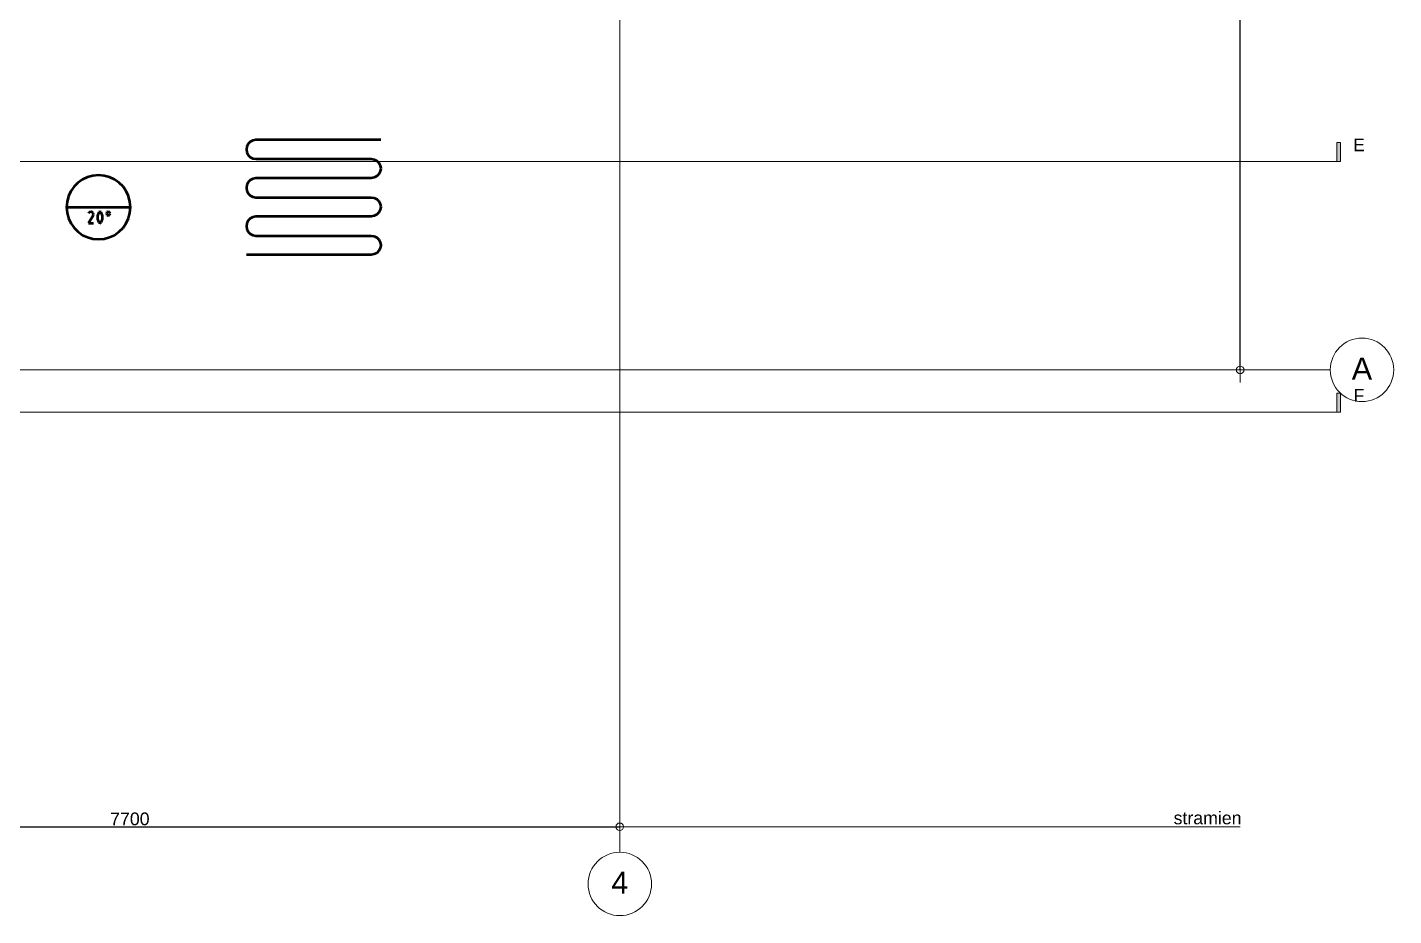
# Model space of a CAD drawing. Header units: metres. Extents: x -4.5 to 35.1, y -3.6 to 25.4.
# Drawn here: x 16.63 to 27.4, y -3.3 to 3.7 of the extents above; entities that cross this region are included whole.
import ezdxf

# ---------------------------------------------------------------- set-up
doc = ezdxf.new("R2010")
doc.units = ezdxf.units.M
doc.header["$PDMODE"] = 65
doc.layers.add('New_A Stramien', color=7, linetype='Continuous', lineweight=13)
doc.layers.add('Standard', color=7, linetype='Continuous', lineweight=25)
doc.styles.add('ARIAL', font='ARIAL.TTF')
doc.dimstyles.new('_DIMSTYLE_3', dxfattribs={"dimtxt": 0.1, "dimasz": 0.2, "dimexe": 0, "dimexo": 0, "dimgap": 0.05, "dimtad": 2, "dimdec": 0, "dimlfac": 1000, "dimrnd": 1, "dimdsep": 46, "dimtxsty": 'ARIAL', "dimblk1": 'ALL_ML_KREIS', "dimblk2": 'ALL_ML_KREIS', "dimsah": 1, "dimcen": 0, "dimclrd": 9, "dimclre": 9, "dimclrt": 9, "dimadec": 0, "dimazin": 0, "dimtfac": 1, "dimtdec": 0, "dimtix": 1, "dimtmove": 2, "dimatfit": 3, "dimfxl": 0, "dimtzin": 0, "dimlwd": 0, "dimlwe": 13, "dimarcsym": 0})

# ---------------------------------------------------------------- blocks, each defined once
blk = doc.blocks.new('ALL_ML_KREIS')
at = {"color": 0, "linetype": 'ByBlock', "lineweight": -2}
for p, q in [((-1, 0), (0.5, 0)), ((0, -0.5), (0, 0.5))]:
    blk.add_line(p, q, dxfattribs=at)
blk.add_circle((0, 0), 0.15, dxfattribs=at)
blk = doc.blocks.new('*D18')
at = {"layer": 'DEFPOINTS', "color": 252, "linetype": 'Continuous', "lineweight": 13}
for p in [(13.6, -2.6), (13.6, -2.6), (21.3, -2.6)]:
    blk.add_point(p, dxfattribs=at)
at = {"layer": 'Standard', "color": 9, "linetype": 'Continuous', "lineweight": -2}
for p, q in [((13.6, -2.6), (13.6, -2.6)), ((21.3, -2.6), (21.3, -2.6))]:
    blk.add_line(p, q, dxfattribs=at)
at = {"layer": 'Standard', "color": 252, "linetype": 'Continuous', "lineweight": -2}
blk.add_line((13.6, -2.6), (21.3, -2.6), dxfattribs=at)
at = {"layer": 'Standard', "color": 9, "linetype": 'Continuous', "lineweight": 13, "xscale": 0.2, "yscale": 0.2, "zscale": 0.2, "rotation": 180}
blk.add_blockref('ALL_ML_KREIS', (13.6, -2.6), dxfattribs=at)
at = {"layer": 'Standard', "color": 9, "linetype": 'Continuous', "lineweight": 13, "xscale": 0.2, "yscale": 0.2, "zscale": 0.2}
blk.add_blockref('ALL_ML_KREIS', (21.3, -2.6), dxfattribs=at)
at = {"layer": 'Standard', "color": 9, "linetype": 'Continuous', "lineweight": 13, "insert": (17.438, -2.538), "char_height": 0.1, "width": 0.4, "attachment_point": 5, "style": 'ARIAL'}
blk.add_mtext('\\A1;{7700}', dxfattribs=at)
blk = doc.blocks.new('NSY101')
at = {"color": 0, "linetype": 'ByBlock', "lineweight": -2}
blk.add_circle((0, 0), 0.05, dxfattribs=at)
blk = doc.blocks.new('*D19')
at = {"layer": 'DEFPOINTS', "color": 252, "linetype": 'Continuous', "lineweight": 13}
for p in [(26.19, 12.85), (26.19, 1), (26.19, 1)]:
    blk.add_point(p, dxfattribs=at)
at = {"layer": 'Standard', "color": 9, "linetype": 'Continuous', "lineweight": -2}
for p, q in [((26.19, 12.85), (26.19, 12.85)), ((26.19, 1), (26.19, 1))]:
    blk.add_line(p, q, dxfattribs=at)
at = {"layer": 'Standard', "color": 252, "linetype": 'Continuous', "lineweight": -2}
blk.add_line((26.19, 1), (26.19, 12.85), dxfattribs=at)
at = {"layer": 'Standard', "color": 9, "linetype": 'Continuous', "lineweight": 13, "xscale": 0.2, "yscale": 0.2, "zscale": 0.2}
for p, rotation in [((26.19, 12.85), 90), ((26.19, 1), -90.00000000000001)]:
    blk.add_blockref('ALL_ML_KREIS', p, dxfattribs=dict(at, rotation=rotation))
at = {"layer": 'Standard', "color": 9, "linetype": 'Continuous', "lineweight": 13, "insert": (26.128, 6.909), "char_height": 0.1, "width": 0.5, "attachment_point": 5, "rotation": 90, "style": 'ARIAL'}
blk.add_mtext('\\A1;{11850}', dxfattribs=at)
blk = doc.blocks.new('COMPLEXOBJECT_4')
at = {"layer": 'Standard', "color": 252, "linetype": 'Continuous', "lineweight": 13, "insert": (21.3, -3.04), "char_height": 0.175, "width": 0.22374, "attachment_point": 5, "style": 'ARIAL'}
blk.add_mtext('\\W0.99;4', dxfattribs=at)
blk = doc.blocks.new('COMPLEXOBJECT_7')
at = {"layer": 'Standard', "color": 252, "linetype": 'Continuous', "lineweight": 13, "insert": (27.15, 1.01), "char_height": 0.175, "width": 0.24966, "attachment_point": 5, "style": 'ARIAL'}
blk.add_mtext('\\W0.99;A', dxfattribs=at)

msp = doc.modelspace()

# ---------------------------------------------------------------- hatches: boundary and pattern name
at = {"layer": 'Standard', "linetype": 'Continuous', "lineweight": 13}
for points in [[(26.9817, 2.6413), (26.9817, 2.7913), (26.9517, 2.7913), (26.9517, 2.6413)], [(26.9817, 0.6673), (26.9817, 0.8173), (26.9517, 0.8173), (26.9517, 0.6673)]]:
    msp.add_hatch(color=0, dxfattribs=at).paths.add_polyline_path(points)

# ---------------------------------------------------------------- linework, layer by layer
at = {"layer": 'New_A Stramien', "color": 252, "linetype": 'Continuous', "lineweight": 13}
for p, q in [((21.3, -1.7955), (21.3, 23.4554)), ((21.3, -1.7955), (21.3, 23.4554)), ((-2.89, 1), (25.9, 1)), ((-2.89, 1), (25.9, 1)), ((25.9, 1), (26.9, 1)), ((21.3, -1.7955), (21.3, -2.8))]:
    msp.add_line(p, q, dxfattribs=at)
for centre, start, end in [((27.15, 1), 0, 180), ((27.15, 1), 180, 0), ((21.3, -3.05), 90, 270), ((21.3, -3.05), 270, 90)]:
    msp.add_arc(centre, 0.25, start, end, dxfattribs=at)
at = {"layer": 'Standard', "color": 52, "linetype": 'Continuous', "lineweight": 50}
for p, q in [((18.4072, 2.8084), (18.3864, 2.798)), ((18.4301, 2.8126), (18.4072, 2.8084)), ((19.4156, 2.8126), (18.4301, 2.8126)), ((18.3593, 2.7605), (18.3572, 2.7376)), ((18.3572, 2.7376), (18.3572, 2.7355)), ((18.3572, 2.7355), (18.3593, 2.7126)), ((18.3697, 2.7814), (18.3593, 2.7605)), ((18.3593, 2.7126), (18.3697, 2.6918)), ((18.3864, 2.798), (18.3697, 2.7814)), ((18.3697, 2.6918), (18.3864, 2.6751)), ((18.3864, 2.6751), (18.4072, 2.6647)), ((18.4072, 2.6647), (18.4301, 2.6626)), ((18.4301, 2.6626), (19.3406, 2.6626)), ((19.3406, 2.6626), (19.3635, 2.6585)), ((19.3635, 2.6585), (19.3844, 2.648)), ((19.3844, 2.648), (19.401, 2.6314)), ((19.401, 2.6314), (19.4114, 2.6105)), ((19.4114, 2.6105), (19.4156, 2.5876)), ((19.4156, 2.5855), (19.4114, 2.5626)), ((19.4156, 2.5876), (19.4156, 2.5855)), ((17.0655, 2.5001), (17.028, 2.4751)), ((17.105, 2.5188), (17.0655, 2.5001)), ((17.1467, 2.5293), (17.105, 2.5188)), ((17.1905, 2.5334), (17.1467, 2.5293)), ((17.2342, 2.5293), (17.1905, 2.5334)), ((17.278, 2.5188), (17.2342, 2.5293)), ((17.3176, 2.5001), (17.278, 2.5188)), ((17.353, 2.4751), (17.3176, 2.5001)), ((18.3697, 2.4793), (18.3593, 2.4584)), ((18.3864, 2.4959), (18.3697, 2.4793)), ((18.4072, 2.5063), (18.3864, 2.4959)), ((18.4301, 2.5105), (18.4072, 2.5063)), ((19.3406, 2.5105), (18.4301, 2.5105)), ((19.3635, 2.5147), (19.3406, 2.5105)), ((19.3844, 2.5251), (19.3635, 2.5147)), ((19.401, 2.5418), (19.3844, 2.5251)), ((19.4114, 2.5626), (19.401, 2.5418)), ((16.9717, 2.4084), (16.955, 2.3688)), ((16.9988, 2.4438), (16.9717, 2.4084)), ((17.028, 2.4751), (16.9988, 2.4438)), ((17.3842, 2.4438), (17.353, 2.4751)), ((17.4092, 2.4084), (17.3842, 2.4438)), ((17.428, 2.3688), (17.4092, 2.4084)), ((18.3593, 2.4584), (18.3572, 2.4355)), ((18.3572, 2.4355), (18.3572, 2.4334)), ((18.3572, 2.4334), (18.3593, 2.4105)), ((18.3593, 2.4105), (18.3697, 2.3897)), ((18.3697, 2.3897), (18.3864, 2.373)), ((18.3864, 2.373), (18.4072, 2.3626)), ((16.9425, 2.3251), (16.9384, 2.2813)), ((16.9384, 2.2813), (17.4426, 2.2813)), ((16.9384, 2.2813), (16.9425, 2.2376)), ((16.955, 2.3688), (16.9425, 2.3251)), ((17.4384, 2.3251), (17.428, 2.3688)), ((17.4426, 2.2813), (17.4384, 2.3251)), ((17.4384, 2.2376), (17.4426, 2.2813)), ((18.4072, 2.3626), (18.4301, 2.3584)), ((18.4301, 2.3584), (19.3406, 2.3584)), ((19.3406, 2.3584), (19.3635, 2.3563)), ((19.3635, 2.3563), (19.3844, 2.3459)), ((19.3844, 2.3459), (19.401, 2.3293)), ((19.401, 2.3293), (19.4114, 2.3084)), ((19.4114, 2.3084), (19.4156, 2.2855)), ((19.4156, 2.2834), (19.4114, 2.2605)), ((19.4156, 2.2855), (19.4156, 2.2834)), ((16.9425, 2.2376), (16.955, 2.1959)), ((16.955, 2.1959), (16.9717, 2.1563)), ((16.9717, 2.1563), (16.9988, 2.1188)), ((17.1175, 2.2417), (17.1113, 2.2313)), ((17.1488, 2.2167), (17.1113, 2.1563)), ((17.1113, 2.1563), (17.1509, 2.1563)), ((17.1321, 2.2459), (17.1175, 2.2417)), ((17.1405, 2.2438), (17.1321, 2.2459)), ((17.1488, 2.2355), (17.1405, 2.2438)), ((17.1509, 2.2251), (17.1488, 2.2355)), ((17.1488, 2.2167), (17.1509, 2.2251)), ((17.1925, 2.2417), (17.1821, 2.2146)), ((17.1821, 2.2146), (17.1821, 2.1876)), ((17.1821, 2.1876), (17.1925, 2.1605)), ((17.2009, 2.2459), (17.1925, 2.2417)), ((17.1925, 2.1605), (17.2009, 2.1563)), ((17.2113, 2.2417), (17.2009, 2.2459)), ((17.2009, 2.1563), (17.2113, 2.1605)), ((17.2217, 2.2146), (17.2113, 2.2417)), ((17.2113, 2.1605), (17.2217, 2.1876)), ((17.2217, 2.1876), (17.2217, 2.2146)), ((17.2571, 2.2417), (17.253, 2.2313)), ((17.253, 2.2313), (17.2571, 2.2209)), ((17.2675, 2.2459), (17.2571, 2.2417)), ((17.2571, 2.2209), (17.2675, 2.2167)), ((17.278, 2.2417), (17.2675, 2.2459)), ((17.2675, 2.2167), (17.278, 2.2209)), ((17.2822, 2.2313), (17.278, 2.2417)), ((17.278, 2.2209), (17.2822, 2.2313)), ((17.3842, 2.1188), (17.4092, 2.1563)), ((17.4092, 2.1563), (17.428, 2.1959)), ((17.428, 2.1959), (17.4384, 2.2376)), ((18.3593, 2.1563), (18.3572, 2.1334)), ((18.3697, 2.1772), (18.3593, 2.1563)), ((18.3864, 2.1938), (18.3697, 2.1772)), ((18.4072, 2.2042), (18.3864, 2.1938)), ((18.4301, 2.2084), (18.4072, 2.2042)), ((19.3406, 2.2084), (18.4301, 2.2084)), ((19.3635, 2.2126), (19.3406, 2.2084)), ((19.3844, 2.223), (19.3635, 2.2126)), ((19.401, 2.2396), (19.3844, 2.223)), ((19.4114, 2.2605), (19.401, 2.2396)), ((16.9988, 2.1188), (17.028, 2.0897)), ((17.028, 2.0897), (17.0655, 2.0626)), ((17.0655, 2.0626), (17.105, 2.0459)), ((17.278, 2.0459), (17.3176, 2.0626)), ((17.3176, 2.0626), (17.353, 2.0897)), ((17.353, 2.0897), (17.3842, 2.1188)), ((18.3572, 2.1334), (18.3572, 2.1313)), ((18.3572, 2.1313), (18.3593, 2.1084)), ((18.3593, 2.1084), (18.3697, 2.0876)), ((18.3697, 2.0876), (18.3864, 2.0709)), ((18.3864, 2.0709), (18.4072, 2.0605)), ((18.4072, 2.0605), (18.4301, 2.0563)), ((18.4301, 2.0563), (19.3406, 2.0563)), ((19.3406, 2.0563), (19.3635, 2.0542)), ((19.3635, 2.0542), (19.3844, 2.0438)), ((17.105, 2.0459), (17.1467, 2.0334)), ((17.1467, 2.0334), (17.1905, 2.0292)), ((17.1905, 2.0292), (17.2342, 2.0334)), ((17.2342, 2.0334), (17.278, 2.0459)), ((19.3844, 2.0438), (19.401, 2.0272)), ((19.401, 2.0272), (19.4114, 2.0063)), ((19.4114, 1.9584), (19.401, 1.9376)), ((19.4114, 2.0063), (19.4156, 1.9834)), ((19.4156, 1.9813), (19.4114, 1.9584)), ((19.4156, 1.9834), (19.4156, 1.9813)), ((19.3406, 1.9063), (18.3572, 1.9063)), ((19.3635, 1.9105), (19.3406, 1.9063)), ((19.3844, 1.9209), (19.3635, 1.9105)), ((19.401, 1.9376), (19.3844, 1.9209))]:
    msp.add_line(p, q, dxfattribs=at)
at = {"layer": 'Standard', "color": 252, "linetype": 'Continuous', "lineweight": 13}
for p, q in [((26.9517, 2.7913), (26.9817, 2.7913)), ((26.9517, 2.6413), (26.9517, 2.7913)), ((26.9817, 2.7913), (26.9817, 2.6413)), ((-4.1221, 2.6413), (26.8317, 2.6413)), ((-4.1221, 2.6413), (26.8317, 2.6413)), ((26.9817, 2.6413), (26.4717, 2.6413)), ((26.9817, 2.6413), (26.9517, 2.6413)), ((26.9517, 0.8173), (26.9817, 0.8173)), ((26.9517, 0.6673), (26.9517, 0.8173)), ((26.9817, 0.8173), (26.9817, 0.6673)), ((-4.1221, 0.6673), (26.8317, 0.6673)), ((-4.1221, 0.6673), (26.8317, 0.6673)), ((26.9817, 0.6673), (26.4717, 0.6673)), ((26.9817, 0.6673), (26.9517, 0.6673)), ((21.3, -2.6), (26.19, -2.6)), ((21.3, -2.6), (26.19, -2.6))]:
    msp.add_line(p, q, dxfattribs=at)

# ---------------------------------------------------------------- block references
at = {"layer": 'New_A Stramien', "color": 252, "linetype": 'Continuous', "lineweight": 13, "xscale": 1e-09, "yscale": 1e-09, "zscale": 1e-09}
for p in [(25.9, 1), (25.9, 1), (21.3, -1.7955), (21.3, -1.7955)]:
    msp.add_blockref('NSY101', p, dxfattribs=at)
at = {"layer": 'Standard', "color": 252, "linetype": 'Continuous', "lineweight": 13}
for name in ['COMPLEXOBJECT_4', 'COMPLEXOBJECT_7']:
    msp.add_blockref(name, (0, 0), dxfattribs=at)

# ---------------------------------------------------------------- texts
at = {"layer": 'Standard', "color": 252, "linetype": 'Continuous', "lineweight": 13, "char_height": 0.1, "style": 'ARIAL'}
for s, insert, width, attachment_point in [('\\W0.99;E', (27.1724, 2.7729), 0.142664, 6), ('\\W0.98;F', (27.1688, 0.799), 0.133963, 6), ('\\W1.00;stramien', (25.6652, -2.5816), 0.588485, 7), ('\\W1.00;stramien', (25.6652, -2.5816), 0.588485, 7)]:
    msp.add_mtext(s, dxfattribs=dict(at, insert=insert, width=width, attachment_point=attachment_point))

# ---------------------------------------------------------------- dimensions: what is measured, and where the dimension line sits
at = {"layer": 'Standard', "color": 252, "linetype": 'Continuous', "lineweight": 13}
dim = msp.add_linear_dim(base=(26.19, 12.85), p1=(26.19, 1), p2=(26.19, 12.85), angle=90, dimstyle='_DIMSTYLE_3', override={"dimpost": '<>', "dimclrd": 9, "dimclre": 9, "dimclrt": 9, "dimlwd": 0, "dimlwe": 13}, dxfattribs=at)
dim.commit()
dim.dimension.update_dxf_attribs({"geometry": '*D19', "text_midpoint": (26.1283, 6.9091), "dimtype": 160})
dim = msp.add_linear_dim(base=(21.3, -2.6), p1=(13.6, -2.6), p2=(21.3, -2.6), dimstyle='_DIMSTYLE_3', override={"dimpost": '<>', "dimclrd": 9, "dimclre": 9, "dimclrt": 9, "dimlwd": 0, "dimlwe": 13}, dxfattribs=at)
dim.commit()
dim.dimension.update_dxf_attribs({"geometry": '*D18', "text_midpoint": (17.438, -2.5383), "dimtype": 160})

doc.saveas('drawing.dxf')
